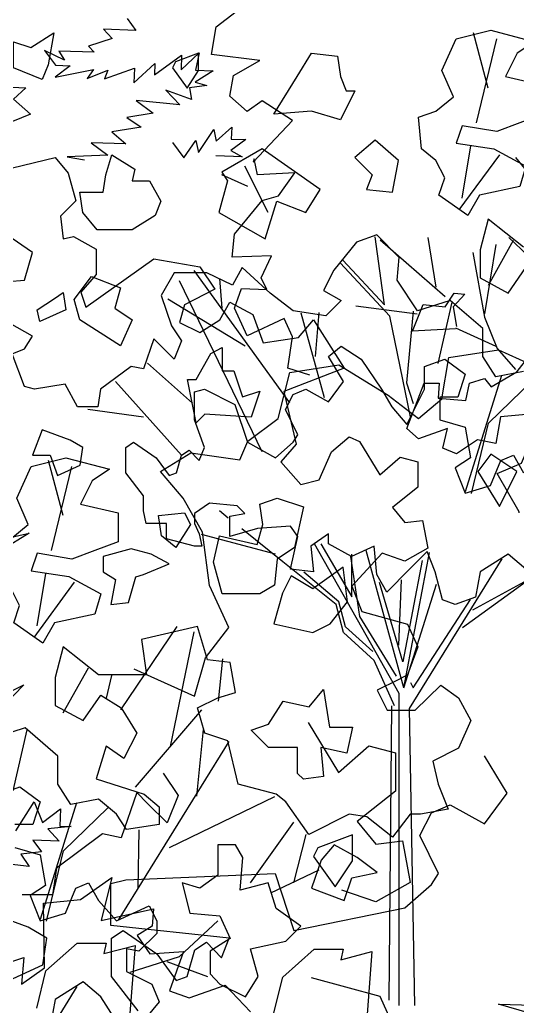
# Model space of a CAD drawing. Header units: inches. Extents: x 11.9 to 85.3, y 21.1 to 37.4.
# Drawn here: x 61.2003 to 61.4039, y 22.6085 to 23.0122 of the extents above; entities that cross this region are included whole.
import ezdxf

# ---------------------------------------------------------------- set-up
doc = ezdxf.new("R2010")
doc.units = ezdxf.units.IN
doc.header["$MEASUREMENT"] = 0
doc.layers.add('CAY', color=94, linetype='Continuous')
doc.layers.add('CAY-3', color=61, linetype='Continuous')

# ---------------------------------------------------------------- blocks, each defined once
blk = doc.blocks.new('A$C76451831')
at = {"layer": 'CAY'}
for p, q in [((1178, 1895.02), (1223.4, 1902.1)), ((1223.4, 1902.1), (1261.14, 1884.99)), ((1032.95, 1881.45), (1077.77, 1888.53)), ((1077.77, 1888.53), (1122.58, 1860.81)), ((1171.52, 1857.27), (1178, 1895.02)), ((1022.34, 1839.57), (1032.95, 1881.45)), ((1122.58, 1860.81), (1150.29, 1839.57)), ((1150.29, 1839.57), (1171.52, 1857.27)), ((994.63, 1818.92), (1022.34, 1839.57)), ((987.55, 1801.82), (994.63, 1818.92)), ((915.03, 1791.2), (942.74, 1808.31)), ((942.74, 1808.31), (987.55, 1801.82)), ((935.67, 1767.02), (915.03, 1791.2)), ((953.36, 1735.75), (935.67, 1767.02)), ((959.84, 1687.39), (953.36, 1735.75)), ((977.53, 1649.04), (959.84, 1687.39)), ((956.3, 1621.32), (977.53, 1649.04)), ((946.28, 1586.52), (956.3, 1621.32)), ((890.86, 1611.29), (946.28, 1586.52)), ((4786.77, 1424.49), (4794.55, 1413.79)), ((4794.55, 1413.79), (4765.13, 1414.82)), ((4765.13, 1414.82), (4772.99, 1406.39)), ((4772.99, 1406.39), (4751.45, 1399.43)), ((4711.43, 1395.39), (4721.38, 1381.9)), ((4729.7, 1386.59), (4711.43, 1395.39)), ((4724.56, 1394.93), (4729.7, 1386.59)), ((4756.69, 1393.81), (4724.56, 1394.93)), ((4751.45, 1399.43), (4756.69, 1393.81)), ((4811.71, 1373.3), (4836.35, 1391.03)), ((4835.89, 1377.9), (4852.29, 1393.19)), ((4836.35, 1391.03), (4835.89, 1377.9)), ((4852.29, 1393.19), (4849.02, 1377.44)), ((4734.96, 1381.42), (4721, 1371.03)), ((4721, 1371.03), (4756.14, 1377.96)), ((4721.38, 1381.9), (4734.96, 1381.42)), ((4756.14, 1377.96), (4750.42, 1370)), ((4750.42, 1370), (4769.26, 1377.5)), ((4766.26, 1369.45), (4793.35, 1379.38)), ((4769.26, 1377.5), (4766.26, 1369.45)), ((4792.87, 1365.8), (4812.08, 1383.71)), ((4793.35, 1379.38), (4792.87, 1365.8)), ((4812.08, 1383.71), (4811.71, 1373.3)), ((4865.31, 1376.87), (4848.64, 1366.57)), ((4849.02, 1377.44), (4865.31, 1376.87)), ((4822.1, 1359.34), (4834.77, 1345.75)), ((4845.37, 1350.82), (4822.1, 1359.34)), ((4859.4, 1363.48), (4843.47, 1361.31)), ((4843.47, 1361.31), (4845.37, 1350.82)), ((4848.64, 1366.57), (4859.4, 1363.48)), ((4834.77, 1345.75), (4795.03, 1349.86)), ((4795.03, 1349.86), (4810.5, 1338.44)), ((4810.5, 1338.44), (4786.33, 1334.29)), ((4786.33, 1334.29), (4799.63, 1325.67)), ((4799.63, 1325.67), (4772.73, 1321.17)), ((4851.84, 1302.54), (4865.71, 1323.36)), ((4865.71, 1323.36), (4868.06, 1312.85)), ((4868.06, 1312.85), (4882.1, 1325.51)), ((4882.1, 1325.51), (4881.72, 1314.64)), ((4772.73, 1321.17), (4785.5, 1310.3)), ((4838.52, 1297.56), (4849.5, 1313.5)), ((4849.5, 1313.5), (4851.84, 1302.54)), ((4894.84, 1314.18), (4881.35, 1304.23)), ((4881.72, 1314.64), (4894.84, 1314.18)), ((4753.81, 1311.4), (4769.28, 1299.98)), ((4785.5, 1310.3), (4753.81, 1311.4)), ((4828.14, 1311.53), (4838.52, 1297.56)), ((4881.35, 1304.23), (4891.57, 1298.43)), ((4682.3, 1288.37), (4721.22, 1297.81)), ((4721.22, 1297.81), (4733.01, 1283.65)), ((4769.28, 1299.98), (4732.07, 1298.56)), ((4732.07, 1298.56), (4747.83, 1295.74)), ((4891.57, 1298.43), (4867.58, 1299.27)), ((4733.01, 1283.65), (4740.09, 1258.48)), ((4740.09, 1258.48), (4725.93, 1244.33)), ((4725.93, 1244.33), (4728.29, 1223.88)), ((4728.29, 1223.88), (4737.73, 1225.84)), ((4737.73, 1225.84), (4758.56, 1214.44)), ((4758.56, 1214.44), (4758.56, 1191.24)), ((4749.13, 1161.35), (4811.23, 1205.4)), ((4811.23, 1205.4), (4852.9, 1198.32)), ((4852.9, 1198.32), (4866.66, 1177.87)), ((4758.56, 1191.24), (4744.41, 1175.12)), ((4744.41, 1175.12), (4749.13, 1161.35)), ((4866.66, 1177.87), (4839.14, 1163.71)), ((4839.14, 1163.71), (4834.43, 1147.59)), ((4871.37, 1149.95), (4880.42, 1166.07)), ((4880.42, 1166.07), (4901.25, 1154.67)), ((4901.25, 1154.67), (4910.68, 1129.11)), ((4834.43, 1147.59), (4852.9, 1138.54)), ((4852.9, 1138.54), (4871.37, 1149.95)), ((4942.92, 1133.83), (4956.67, 1149.95)), ((4956.67, 1149.95), (4984.58, 1105.9)), ((4910.68, 1129.11), (4942.92, 1133.83)), ((5142, 1102.66), (5170.47, 1138.52)), ((4984.58, 1105.9), (4929.55, 1084.67)), ((5118.79, 1088.95), (5142, 1102.66)), ((5057.62, 1092.12), (5071.33, 1092.12)), ((5071.33, 1092.12), (5070.28, 1078.4)), ((5095.59, 1076.3), (5098.75, 1092.12)), ((5098.75, 1092.12), (5112.46, 1096.33)), ((5112.46, 1096.33), (5118.79, 1088.95)), ((4929.55, 1084.67), (4940.95, 1036.69)), ((5070.28, 1078.4), (5095.59, 1076.3)), ((4973.18, 1029.62), (4989.3, 1043.38)), ((4989.3, 1043.38), (4998.73, 1039.05)), ((4940.95, 1036.69), (4926.8, 1020.57)), ((4998.73, 1039.05), (5017.21, 1008.77)), ((4961.78, 1004.06), (4973.18, 1029.62)), ((2228.34, 971.46), (2215.14, 1021.63)), ((2217.78, 939.77), (2236.26, 1016.34)), ((4728.34, 971.46), (4715.14, 1021.63)), ((4717.78, 939.77), (4736.26, 1016.34)), ((4926.8, 1020.57), (4945.27, 999.73)), ((5017.21, 1008.77), (5035.68, 1024.9)), ((5035.68, 1024.9), (5051.8, 1020.57)), ((5051.8, 1020.57), (5051.8, 997.37)), ((4945.27, 999.73), (4961.78, 1004.06)), ((5051.8, 997.37), (5028.61, 978.89)), ((5028.61, 978.89), (5040.01, 965.12)), ((5040.01, 965.12), (5056.12, 967.09)), ((5056.12, 967.09), (5060.84, 941.92)), ((5019.17, 937.2), (4991.66, 907.32)), ((5040.01, 930.13), (5019.17, 937.2)), ((5060.84, 941.92), (5040.01, 930.13)), ((2204.59, 871.13), (2212.5, 918.65)), ((4704.59, 871.13), (4712.5, 918.65)), ((2201.95, 860.56), (2238.9, 910.73)), ((4701.95, 860.56), (4738.9, 910.73)), ((2027.76, 857.92), (2006.64, 900.17)), ((4991.66, 907.32), (5000.7, 884.12)), ((2009.28, 881.69), (1985.53, 892.25)), ((5000.7, 884.12), (5042.37, 872.71)), ((5042.37, 872.71), (5051.8, 851.87)), ((4780.97, 794.46), (4832.46, 870.35)), ((4850.93, 870.35), (4799.83, 858.56)), ((4826.17, 761.03), (4847.79, 865.63)), ((4859.98, 840.07), (4850.93, 870.35)), ((4799.83, 858.56), (4804.55, 826.31)), ((4728.29, 851.87), (4721.22, 823.95)), ((4760.53, 826.31), (4728.29, 851.87)), ((5051.8, 851.87), (5042.37, 826.31)), ((4880.81, 837.71), (4859.98, 840.07)), ((4870.15, 802.52), (4874.13, 840.86)), ((4885.53, 810.19), (4880.81, 837.71)), ((2133.95, 774.01), (2125.31, 835.75)), ((2228.57, 791.89), (2251.65, 832.78)), ((4728.57, 791.89), (4751.65, 832.78)), ((4721.22, 823.95), (4721.22, 798.39)), ((4804.55, 826.31), (4760.53, 826.31)), ((4768.04, 805.06), (4772.95, 825.91)), ((5033.32, 821.59), (5014.85, 812.55)), ((5042.37, 826.31), (5033.32, 821.59)), ((2138.67, 763.39), (2093.47, 812.15)), ((2095.82, 814.51), (2133.95, 774.01)), ((4869.41, 805.47), (4885.53, 810.19)), ((5014.85, 812.55), (5023.89, 794.06)), ((5049.44, 794.06), (5072.63, 816.87)), ((5072.63, 816.87), (5088.75, 805.47)), ((2047.68, 684.5), (1960.21, 805.07)), ((4746.77, 784.63), (4762.88, 807.83)), ((4762.88, 807.83), (4781.36, 796.42)), ((4850.93, 796.42), (4869.41, 805.47)), ((5088.75, 805.47), (5100.15, 784.63)), ((2022.33, 639.81), (1946.85, 795.64)), ((1985.76, 770.86), (1983.84, 797.94)), ((4721.22, 798.39), (4746.77, 784.63)), ((4781.36, 796.42), (4795.51, 773.22)), ((4794.33, 724.07), (4854.87, 794.46)), ((4857.62, 773.22), (4850.93, 796.42)), ((5023.89, 794.06), (5049.44, 794.06)), ((4951.7, 782.9), (4979.41, 737.48)), ((5100.15, 784.63), (5088.75, 759.46)), ((2006.99, 736.26), (1936.23, 779.12)), ((2182.7, 720.53), (2195.67, 776.37)), ((4693.7, 777.94), (4663.83, 768.5)), ((4682.7, 720.53), (4695.67, 776.37)), ((4723.58, 752.38), (4693.7, 777.94)), ((4850.15, 715.81), (4856.44, 776.45)), ((2079.11, 689.01), (2057.88, 766.34)), ((2071.06, 726.82), (2074.45, 766.86)), ((2159.9, 768.11), (2154, 702.83)), ((4778.74, 602.87), (4879.63, 765.75)), ((4795.51, 773.22), (4783.72, 750.02)), ((4878.45, 766.14), (4857.62, 773.22)), ((4887.88, 726.82), (4878.45, 766.14)), ((2157.54, 671.77), (2138.67, 763.39)), ((4767.6, 761.42), (4758.56, 731.54)), ((4783.72, 750.02), (4767.6, 761.42)), ((4979.41, 737.48), (5007.12, 761.66)), ((5007.12, 761.66), (5031.3, 755.18)), ((5088.75, 759.46), (5065.56, 747.66)), ((4723.58, 726.82), (4723.58, 752.38)), ((5031.3, 755.18), (5031.3, 720.37)), ((5065.56, 747.66), (5070.27, 726.82)), ((4758.56, 731.54), (4802.19, 717.77)), ((1958.78, 684.36), (1917.81, 720.82)), ((4735.37, 708.34), (4723.58, 726.82)), ((4922.48, 717.77), (4887.88, 726.82)), ((5031.3, 720.37), (4996.51, 692.65)), ((5070.27, 726.82), (5079.31, 704.01)), ((4760.53, 713.06), (4735.37, 708.34)), ((4777.04, 699.29), (4760.53, 713.06)), ((4802.19, 717.77), (4815.95, 705.98)), ((4825.38, 669.01), (4921.3, 715.42)), ((4931.52, 710.7), (4922.48, 717.77)), ((4952.35, 680.81), (4931.52, 710.7)), ((1948.81, 636.77), (1888.67, 704.01)), ((2154, 702.83), (2159.9, 683.96)), ((2207.63, 603.7), (2240.87, 709.91)), ((2228.69, 665.87), (2269.17, 705.19)), ((4707.63, 603.7), (4740.87, 709.91)), ((4728.69, 665.87), (4769.17, 705.19)), ((4815.95, 705.98), (4815.95, 689.85)), ((5079.31, 704.01), (5054.16, 699.29)), ((4786.08, 685.53), (4777.04, 699.29)), ((4989.3, 699.29), (4952.35, 680.81)), ((5005.42, 696.93), (4989.3, 699.29)), ((4996.51, 692.65), (5013.61, 672.01)), ((5028.61, 678.45), (5005.42, 696.93)), ((5044.72, 699.29), (5028.61, 678.45)), ((5054.16, 699.29), (5044.72, 699.29)), ((4815.95, 689.85), (4786.08, 685.53)), ((4796.69, 631.65), (4797.87, 685.14)), ((4899.28, 636.77), (4938.59, 692.21)), ((1914.22, 671.37), (1863.51, 678.45)), ((4938.59, 636.77), (4949.99, 680.81)), ((5013.61, 672.01), (5037.78, 674.95)), ((5037.78, 674.95), (5044.86, 637.2)), ((2213.36, 601.77), (2228.69, 665.87)), ((4713.36, 601.77), (4728.69, 665.87)), ((4917.76, 627.72), (4961.78, 648.56)), ((5013.61, 619.51), (4982.36, 630.13)), ((5044.86, 637.2), (5013.61, 619.51)), ((4834.43, 569.52), (4869.41, 602.16)), ((1991.49, 579.54), (1983.4, 586.04)), ((2041.19, 539.64), (2003.71, 569.74)), ((4789.61, 555.37), (4834.43, 569.52)), ((2034.5, 546.71), (1966.89, 564.41)), ((4823.03, 565.2), (4859.98, 551.43)), ((2147.32, 419.7), (2069.92, 556.01)), ((2075.78, 556.15), (2104.08, 507.78)), ((2151.64, 424.81), (2117.3, 549.89)), ((2089.93, 500.71), (2041.19, 539.64)), ((2102.9, 544.36), (2111.16, 489.69)), ((2104.08, 507.78), (2104.08, 546.71)), ((2168.15, 540.82), (2150.46, 448.4)), ((2151.64, 424.81), (2174.99, 548.11)), ((2156.75, 405.93), (2241.29, 542.41)), ((4656.75, 405.93), (4741.29, 542.41)), ((2092.29, 503.06), (2060.45, 530.2)), ((2146.93, 463.74), (2149.28, 523.12)), ((2205.1, 479.86), (2266.82, 524.3)), ((2214.54, 495.99), (2264.46, 523.12)), ((5125.31, 526.29), (5156.99, 525.18)), ((5167.47, 513.94), (5125.31, 526.29)), ((2150.46, 448.4), (2129.24, 520.76)), ((2151.64, 424.81), (2181.18, 519.19)), ((2159.9, 424.81), (2212.18, 505.42)), ((2096.61, 475.14), (2089.93, 500.71)), ((2098.18, 480.26), (2092.29, 503.06)), ((2111.16, 489.69), (2144.57, 435.43)), ((2123.34, 457.84), (2098.18, 480.26)), ((2124.52, 449.58), (2096.61, 475.14)), ((2142.99, 408.29), (2124.52, 449.58)), ((2157.54, 429.53), (2159.9, 424.81)), ((2147.32, 135.38), (2147.32, 419.7)), ((2138.28, 140.1), (2140.64, 408.29)), ((2161.47, 135.38), (2156.75, 405.93))]:
    blk.add_line(p, q, dxfattribs=at)
for points in [[(4704.32, 2081.66), (4712.76, 2115.41), (4741.23, 2140.73), (4767.6, 2140.73), (4765.49, 2131.23), (4793.97, 2138.62), (4788.7, 2069.01)], [(4953.21, 1099.5), (4933.17, 1105.83), (4937.39, 1134.3), (4930, 1151.18), (4896.25, 1135.36), (4884.65, 1160.67), (4890.98, 1178.6), (4914.18, 1177.55), (4908.91, 1188.09), (4918.4, 1208.13), (4882.54, 1207.08), (4884.65, 1228.17), (4909.96, 1258.76), (4924.73, 1262.97), (4939.5, 1284.07), (4905.75, 1281.96), (4902.58, 1296.72), (4901.53, 1293.56), (4937.39, 1331.53), (4909.96, 1349.46), (4896.25, 1339.97), (4880.43, 1353.68), (4883.6, 1372.66), (4907.85, 1386.37), (4863.56, 1391.65), (4867.78, 1416.96), (4895.2, 1438.05)], [(730.36, 1328.28), (790.48, 1348.32), (788.37, 1324.06), (809.47, 1338.83), (808.41, 1397.89), (842.16, 1401.05), (870.64, 1421.09), (861.15, 1382.07), (908.61, 1392.62), (907.55, 1376.8), (893.84, 1368.36), (905.44, 1351.48), (936.03, 1353.59), (923.37, 1317.73), (941.3, 1311.41), (974, 1323.01), (997.2, 1298.75)], [(1018.29, 1296.64), (1026.73, 1330.39), (1055.21, 1355.7), (1081.57, 1355.7), (1079.47, 1346.21), (1107.94, 1353.59), (1102.67, 1283.98)], [(1775.46, 794.06), (1805.73, 796.42), (1812.81, 821.59), (1789.61, 837.71)], [(2260.53, 826.31), (2228.29, 851.87), (2221.22, 823.95), (2221.22, 798.39), (2246.77, 784.63), (2262.88, 807.83)], [(2260.53, 713.06), (2235.37, 708.34), (2223.58, 726.82), (2223.58, 752.38), (2193.7, 777.94), (2163.83, 768.5), (2145.35, 796.42), (2147.32, 816.87), (2126.88, 837.71), (2108.4, 831.03), (2087.57, 805.47), (2078.14, 786.99), (2094.25, 777.94), (2080.49, 763.78), (2050.62, 768.5), (2029.79, 784.63), (2004.24, 807.83), (1995.2, 791.7), (1972, 803.11), (1942.13, 803.11), (1930.34, 782.27), (1939.77, 754.74), (1948.81, 740.98), (1942.13, 724.46), (1930.34, 736.26), (1923.73, 742.87), (1914.22, 715.42), (1902.82, 717.77), (1874.91, 696.93), (1872.55, 680.81), (1854.08, 680.81), (1842.68, 701.65), (1814.77, 696.93), (1805.73, 699.29), (1794.33, 729.18), (1805.73, 733.9), (1812.81, 745.3), (1791.97, 757.1)], [(5140.94, 1297.78), (5207.39, 1216.57)], [(5017.54, 1222.9), (5076.6, 1171.22)], [(5060.78, 1225.01), (5068.17, 1179.65)], [(5134.61, 1225.01), (5169.42, 1192.31)], [(5123.01, 1218.68), (5112.46, 1155.4)], [(1769.33, 556.72), (1809.97, 565.72), (1785.43, 550.71)], [(1769.65, 410.28), (1805.15, 427.63), (1777.42, 399.13)], [(1797.79, 294.6), (1814.56, 320.76), (1822.06, 301.91), (1838.36, 314.49), (1837.8, 298.64), (1848.21, 298.28), (1826.85, 296.31), (1837.33, 285.06), (1813.34, 285.9), (1821.13, 275.2), (1802.47, 273.13), (1809.79, 262), (1775.49, 265.91)], [(5101.92, 1211.3), (5112.46, 1152.23), (5124.07, 1123.76), (5140.94, 1104.77)], [(5086.1, 1141.69), (5047.07, 1139.58), (5056.57, 1163.83), (5076.6, 1161.72), (5085.04, 1174.38), (5094.53, 1173.33), (5083.99, 1161.72), (5087.15, 1143.8)], [(4995.39, 1162.78), (5051.29, 1155.4)], [(5086.1, 1142.74), (5123.01, 1125.87)], [(5144.1, 973.99), (5144.1, 975.05), (5124.07, 1009.85), (5146.21, 1019.34), (5156.76, 1043.6), (5150.43, 1063.64), (5127.23, 1061.53), (5123.01, 1037.27), (5106.14, 1040.44), (5087.15, 1027.78), (5074.5, 1033.05), (5078.71, 1050.98), (5052.35, 1041.49), (5041.8, 1050.98), (5057.62, 1092.12)], [(2262.88, 532.95), (2246.77, 546.71), (2221.22, 530.59), (2216.89, 507.39), (2198.42, 500.71), (2186.63, 505.03), (2179.94, 530.59), (2172.87, 549.07), (2156.75, 532.95), (2135.92, 512.11), (2126.88, 528.23), (2124.52, 553.79), (2103.69, 544.36), (2082.85, 556.15), (2082.85, 565.2), (2066.74, 553.79), (2069.1, 530.59), (2048.26, 532.95), (2054.94, 562.84), (2048.26, 572.28), (2017.99, 569.92), (1992.84, 562.84), (1992.84, 581.32), (2006.6, 583.68), (1999.52, 590.76), (1974.36, 593.12), (1960.61, 583.68), (1960.61, 574.63), (1964.93, 565.2), (1967.29, 553.79), (1960.61, 553.79), (1935.05, 560.48), (1935.05, 574.63), (1916.58, 574.63), (1914.22, 586.04), (1914.22, 599.8), (1898.11, 620.64), (1898.11, 643.85), (1905.18, 648.56), (1925.62, 634.41), (1937.41, 618.28), (1944.1, 620.64), (1948.81, 636.77), (1955.89, 641.49), (1964.93, 632.05), (1969.65, 643.85), (1960.61, 669.01), (1960.61, 694.57), (1969.65, 696.93), (1997.55, 683.17), (2008.95, 648.56), (2034.5, 634.41), (2050.62, 648.56), (2054.94, 655.25), (2043.55, 678.45), (2050.62, 692.21), (2062.02, 696.93), (2082.85, 685.53), (2096.61, 704.01), (2082.85, 726.82), (2094.25, 736.26), (2112.73, 724.46), (2131.2, 696.93), (2140.64, 680.81), (2154.39, 664.69), (2170.51, 696.93), (2170.51, 717.77), (2188.99, 724.46), (2207.46, 710.7), (2200.78, 689.85), (2184.27, 689.85), (2184.27, 669.01), (2207.46, 662.33), (2212.18, 634.41), (2198.42, 625.36), (2207.46, 602.16), (2230.65, 609.24), (2240.09, 632.05), (2251.49, 636.77), (2260.53, 620.64)], [(4670.51, 717.77), (4688.99, 724.46), (4707.46, 710.7), (4700.78, 689.85), (4684.27, 689.85)], [(4684.27, 669.01), (4707.46, 662.33), (4712.18, 634.41), (4698.42, 625.36), (4707.46, 602.16), (4730.65, 609.24), (4740.09, 632.05), (4751.49, 636.77), (4760.53, 620.64), (4777.04, 602.16), (4806.91, 615.93), (4813.98, 602.16), (4813.98, 590.76), (4797.48, 574.63), (4786.08, 576.6), (4786.08, 556.15), (4809.27, 544.36), (4815.95, 528.23), (4804.55, 514.47)], [(4774.68, 514.47), (4762.88, 532.95), (4746.77, 546.71), (4721.22, 530.59), (4716.89, 507.39)]]:
    blk.add_lwpolyline(points, dxfattribs=at)
for points in [[(1240.15, 1791.1), (1216.4, 1806.94), (1204.52, 1791.1), (1224.32, 1759.41)], [(1085.75, 1672.28), (1081.8, 1703.97), (1054.08, 1684.16), (1034.29, 1696.04), (1026.37, 1680.2), (1018.45, 1652.48), (1054.08, 1644.56), (1069.92, 1652.48)], [(1058.5, 1448.2), (1054.54, 1440.28), (1074.34, 1412.56), (1090.17, 1436.32), (1090.17, 1460.09)], [(4672.37, 1340.99), (4667.21, 1348.88), (4675.38, 1362.19), (4694.39, 1361.53), (4683.15, 1351.04), (4698.53, 1337.36), (4674.16, 1327.33)], [(4720.42, 1169.48), (4728.34, 1174.77), (4730.98, 1158.92), (4707.23, 1148.36), (4704.59, 1158.92)], [(4862.94, 1119.32), (4873.5, 1124.6), (4873.5, 1103.48), (4884.06, 1103.48), (4891.97, 1079.71), (4907.81, 1084.99), (4899.89, 1061.23), (4857.66, 1063.87), (4849.75, 1055.95), (4841.83, 1095.55), (4849.75, 1095.55)], [(1795.5, 989.94), (1795.5, 1013.7), (1811.34, 1008.42), (1832.45, 1021.63), (1827.17, 992.58), (1821.89, 979.38)], [(2209.87, 855.28), (2183.47, 873.77), (2188.75, 889.61), (2180.83, 905.45), (2167.64, 916.01), (2165, 945.06), (2180.83, 950.34), (2196.67, 963.54), (2186.11, 987.3), (2199.31, 1016.34), (2230.98, 1024.27), (2270.57, 1013.7), (2254.73, 1003.14), (2244.18, 982.02), (2278.49, 974.1), (2278.49, 947.7), (2257.37, 939.77), (2236.26, 931.85), (2204.59, 937.13), (2199.31, 921.29), (2233.62, 916.01), (2262.65, 900.17), (2257.37, 881.69), (2220.42, 873.77)], [(4709.87, 855.28), (4683.47, 873.77), (4688.75, 889.61), (4680.83, 905.45), (4667.64, 916.01), (4665, 945.06), (4680.83, 950.34), (4696.67, 963.54), (4686.11, 987.3), (4699.31, 1016.34), (4730.98, 1024.27), (4770.57, 1013.7), (4754.73, 1003.14), (4744.18, 982.02), (4778.49, 974.1), (4778.49, 947.7), (4757.37, 939.77), (4736.26, 931.85), (4704.59, 937.13), (4699.31, 921.29), (4733.62, 916.01), (4762.65, 900.17), (4757.37, 881.69), (4720.42, 873.77)], [(1943.3, 995.22), (1940.66, 989.94), (1953.86, 971.46), (1964.41, 987.3), (1964.41, 1003.14)], [(2054.15, 982.02), (2067.35, 1003.14), (2091.1, 1000.5), (2093.74, 982.02), (2099.02, 968.82), (2106.93, 968.82), (2093.74, 942.42), (2067.35, 950.34), (2033.04, 947.7)], [(4865.58, 929.21), (4870.86, 952.98), (4905.17, 945.06), (4910.45, 963.54), (4907.81, 982.02), (4923.65, 987.3), (4947.4, 979.38), (4939.48, 942.42), (4923.65, 931.85), (4921.01, 908.09), (4907.81, 900.17), (4873.5, 900.17)], [(4818.08, 952.98), (4815.44, 971.46), (4839.19, 974.1), (4844.47, 963.54), (4831.27, 942.42)], [(2141.24, 876.41), (2146.52, 905.45), (2125.41, 923.93), (2106.93, 908.09), (2122.77, 892.25), (2117.49, 879.05)], [(1903.71, 886.97), (1919.55, 886.97), (1930.1, 868.49), (1924.83, 855.28), (1903.71, 842.08), (1872.04, 842.08), (1858.84, 857.92), (1856.21, 876.41), (1877.32, 876.41), (1879.96, 892.25), (1885.24, 910.73), (1906.35, 897.53)], [(2062.07, 857.92), (2075.26, 879.05), (2022.48, 916.01), (1985.53, 894.89), (1990.81, 886.97), (1982.89, 857.92), (2025.12, 834.16), (2035.67, 868.49)], [(4915.73, 781.35), (4928.92, 802.48), (4952.68, 797.2), (4965.87, 813.04), (4971.15, 778.71), (4992.27, 778.71), (4986.99, 754.95), (4963.23, 760.23), (4965.87, 733.83), (4947.4, 731.19), (4942.12, 736.47), (4942.12, 760.23), (4915.73, 760.23), (4899.89, 776.07)], [(1856.21, 760.23), (1850.93, 778.71), (1866.76, 799.84), (1893.15, 789.28), (1887.88, 770.79), (1903.71, 760.23), (1893.15, 736.47)], [(4892.21, 659.97), (4885.53, 671.37), (4869.41, 671.37), (4869.41, 643.85), (4852.9, 632.05), (4836.78, 636.77), (4843.86, 609.24), (4871.37, 606.88), (4880.81, 586.04), (4862.33, 574.63), (4862.33, 553.79), (4871.37, 544.36), (4894.57, 532.95), (4906.36, 551.43), (4899.28, 576.6), (4931.52, 583.68), (4945.27, 597.44), (4922.48, 613.57), (4915.4, 636.77), (4889.85, 630.08)], [(4975.54, 671.37), (4963.75, 657.61), (4954.71, 632.05), (4984.58, 620.64), (4991.66, 641.49), (5014.85, 646.2), (4996.37, 659.97)], [(1808.96, 206.53), (1770.64, 220.69), (1757.08, 185.88), (1781.25, 185.88), (1791.27, 158.16), (1822.52, 172.32), (1826.06, 196.5)]]:
    blk.add_lwpolyline(points, close=True, dxfattribs=at)
at = {"layer": 'CAY-3'}
for p, q in [((4954.64, 550.49), (5017.14, 533.39)), ((5017.14, 533.39), (5031.3, 502.12)), ((2245.67, 328.64), (2225.03, 362.86)), ((1932.09, 347.17), (1945.65, 326.52)), ((1908.03, 329.36), (1893.76, 288.18)), ((1917.93, 319.45), (1908.03, 329.36)), ((1945.65, 326.52), (1935.62, 301.75)), ((2225.03, 300.92), (2245.67, 328.64)), ((1935.62, 301.75), (1917.93, 319.45)), ((2176.68, 310.95), (2193.78, 318.03)), ((2193.78, 318.03), (2225.03, 300.92)), ((2166.07, 290.3), (2176.68, 310.95)), ((1876.66, 291.72), (1834.8, 260.46)), ((1893.76, 288.18), (1876.66, 291.72)), ((2183.17, 255.5), (2166.07, 290.3)), ((1834.8, 260.46), (1831.26, 236.28)), ((1898.01, 249.95), (2034.2, 255.49)), ((2034.2, 255.49), (2051.3, 203.58)), ((2176.68, 245.47), (2183.17, 255.5)), ((1884.45, 246.41), (1898.01, 249.95)), ((1884.45, 208.07), (1884.45, 246.41)), ((2152.51, 224.24), (2176.68, 245.47)), ((1831.26, 236.28), (1803.55, 236.28)), ((2051.3, 203.58), (2152.51, 224.24)), ((1992.33, 196.5), (1884.45, 208.07)), ((1885.02, 196.5), (1895.64, 203.58)), ((1895.64, 203.58), (1926.3, 182.34)), ((1885.02, 161.7), (1885.02, 196.5)), ((1961.08, 185.88), (1971.7, 192.96)), ((1971.7, 192.96), (1985.26, 178.81)), ((1985.26, 178.81), (1992.33, 196.5)), ((1926.3, 182.34), (1943.99, 158.16)), ((1954.01, 161.7), (1961.08, 185.88)), ((1909.2, 130.44), (1885.02, 161.7)), ((1943.99, 158.16), (1954.01, 161.7))]:
    blk.add_line(p, q, dxfattribs=at)
for points in [[(1847.4, 650.53), (1821.85, 659.97), (1812.81, 636.77), (1828.92, 636.77), (1835.61, 618.28), (1856.44, 627.72), (1858.8, 643.85)], [(1921.3, 546.71), (1902.82, 551.43), (1877.27, 544.36), (1877.27, 530.59), (1888.67, 523.51), (1884.35, 500.71), (1900.46, 502.67), (1907.15, 525.87), (1914.22, 528.23), (1937.41, 537.67)]]:
    blk.add_lwpolyline(points, close=True, dxfattribs=at)

msp = doc.modelspace()

# ---------------------------------------------------------------- block references
at = {"layer": 'CAY', "xscale": 0.0004489089019145984, "yscale": 0.0004489089019145984, "zscale": 0.0004489089019145984}
for p in [(60.39163, 22.54812), (59.0954, 22.37316), (60.84706, 22.02325), (59.0954, 21.67334)]:
    msp.add_blockref('A$C76451831', p, dxfattribs=at)

doc.saveas('drawing.dxf')
